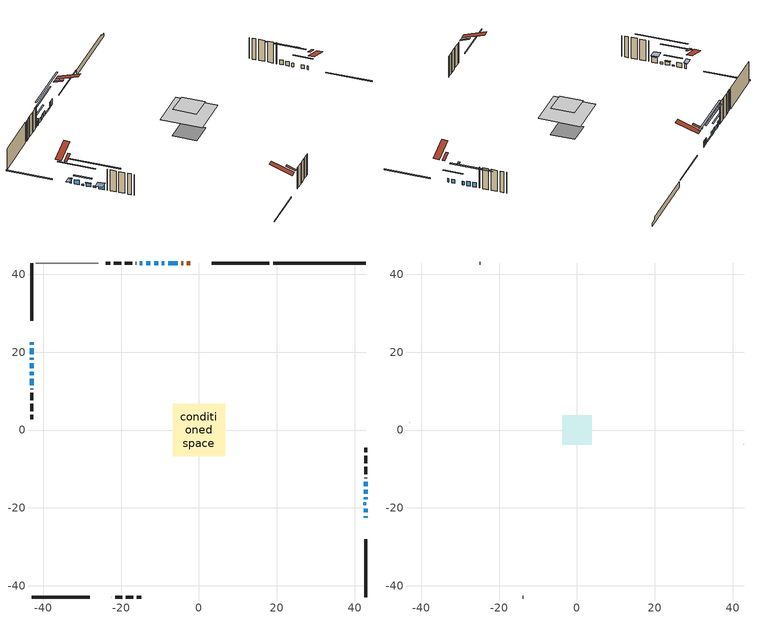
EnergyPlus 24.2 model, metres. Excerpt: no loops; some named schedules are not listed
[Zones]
conditioned space
 floor adiabatic (AdiabaticFloorConstruction): -6.79,-6.79 -6.79,6.79 6.79,6.79 6.79,-6.79 z5.8
 floor foundation (Slab1 construction): -3.95,-3.95 -3.95,3.95 3.95,3.95 3.95,-3.95 z-0.99
 wall outside (RimJoist1 construction): 18.12,42.92 3.3,42.92 / -42.92,-42.92 -28.1,-42.92 / -42.92,42.92 -42.92,28.1 / 42.92,-42.92 42.92,-28.1 z0.92:1.22
 wall outside (AdiabaticWallConstruction 1): -2.22,42.92 -3.12,42.92 / -4.05,42.92 -4.59,42.92 z0.92:2.95
 wall outside (AdiabaticWallConstruction): -42.92,22.58 -42.92,21.97 z0.92:2.45; -42.92,21.04 -42.92,19.52 / 42.92,-16.38 42.92,-15.36 z0.92:2.44; -42.92,18.59 -42.92,18.08 z0.92:1.33; 42.92,-22.58 42.92,-22.12 / 42.92,-17.79 42.92,-17.3 z0.92:2.14; 42.92,-21.19 42.92,-20.2 z0.92:2.19; -42.92,17.15 -42.92,15.85 z0.92:2.06; -5.52,42.92 -7.96,42.92 / -42.92,14.93 -42.92,14.11 z0.92:1.53; -8.89,42.92 -9.6,42.92 / 42.92,-14.43 42.92,-13.31 / -14.53,42.92 -15.24,42.92 z0.92:2.55; -10.53,42.92 -11.55,42.92 z0.92:2.5; -42.92,13.18 -42.92,11.51 z0.92:2.85; -12.47,42.92 -13.6,42.92 z0.92:2.24
 wall outside (Wall1 construction): -16.17,42.92 -16.26,42.92 / -22.58,-42.92 -22.49,-42.92 / -42.92,10.58 -42.92,10.49 / 42.92,-12.38 42.92,-12.29 z0.92:8.24
 wall outside (Wall2 construction): -17.19,42.92 -19.05,42.92 / -21.56,-42.92 -19.7,-42.92 / -42.92,9.56 -42.92,7.7 / 42.92,-11.36 42.92,-9.51 z0.92:8.24
 wall outside (Wall3 construction): -19.98,42.92 -21.88,42.92 / -18.78,-42.92 -16.87,-42.92 / -42.92,6.77 -42.92,4.87 / 42.92,-8.58 42.92,-6.68 z0.92:8.24
 wall outside (Wall4 construction): -22.81,42.92 -23.94,42.92 / -15.94,-42.92 -14.81,-42.92 / -42.92,3.94 -42.92,2.81 / 42.92,-5.75 42.92,-4.62 z0.92:8.24
 wall foundation (FoundationWall1 construction): 19.04,42.92,-0.99 19.04,42.92,0.92 40.53,42.92,0.92 40.53,42.92,0.09 42.92,42.92,0.09 42.92,42.92,-0.99
 wall adiabatic (Wall6 construction): -25.86,42.92 -41.99,42.92 z0.92:8.24
 window (WindowConstruction 11): -42.92,22.58 -42.92,21.97 z0.92:2.44
 window (WindowConstruction 7): -42.92,21.04 -42.92,19.52 z0.92:2.44
 window (WindowConstruction 8): -42.92,18.59 -42.92,18.08 z0.92:1.33
 window (WindowConstruction 13): 42.92,-22.58 42.92,-22.12 z0.92:2.14
 window (WindowConstruction 9): 42.92,-21.19 42.92,-20.2 z0.92:2.19
 window (WindowConstruction 10): -42.92,17.15 -42.92,15.85 z0.92:2.06
 window (WindowConstruction 14): -5.52,42.92 -7.96,42.92 z0.92:1.53
 window (WindowConstruction 15): -42.92,14.93 -42.92,14.11 z0.92:1.53
 window (WindowConstruction 12): 42.92,-17.79 42.92,-17.31 z0.92:2.14
 window (WindowConstruction): 42.92,-16.38 42.92,-15.36 z0.92:2.44
 window (WindowConstruction 1): -8.89,42.92 -9.6,42.92 z0.92:2.54
 window (WindowConstruction 2): -10.53,42.92 -11.55,42.92 z0.92:2.5
 window (WindowConstruction 3): -42.92,13.18 -42.92,11.51 z0.92:2.85
 window (WindowConstruction 4): 42.92,-14.43 42.92,-13.31 z0.92:2.54
 window (WindowConstruction 5): -12.47,42.92 -13.6,42.92 z0.92:2.24
 window (WindowConstruction 6): -14.53,42.92 -15.24,42.92 z0.92:2.54
 door (Door): -2.22,42.92 -3.12,42.92 z0.92:2.95
 door (Door 1): -4.05,42.92 -4.59,42.92 z0.92:2.95
 ceiling adiabatic (AdiabaticFloorConstruction): 6.79,-6.79 6.79,6.79 -6.79,6.79 -6.79,-6.79 z5.8
 roof outside (Roof2 construction): -1.3,42.92,8.24 -1.3,39.9,9.24 -0.5,39.9,9.24 -0.5,42.92,8.24; -23.51,-42.92,8.24 -23.51,-39.9,9.24 -24.3,-39.9,9.24 -24.3,-42.92,8.24; -42.92,23.51,8.24 -39.9,23.51,9.24 -39.9,24.3,9.24 -42.92,24.3,8.24; 42.92,-23.51,8.24 39.9,-23.51,9.24 39.9,-24.3,9.24 42.92,-24.3,8.24
 roof outside (AdiabaticRoofConstruction): 42.92,-18.71,8.23 42.39,-18.71,8.41 42.39,-19.28,8.41 42.92,-19.28,8.23
 skylight (SkylightConstruction): 42.92,-18.72,8.24 42.39,-18.72,8.41 42.39,-19.27,8.41 42.92,-19.27,8.24
attic - vented
 floor to conditioned space (Floor1 construction Reversed): -3.78,-3.78 -3.78,3.78 3.78,3.78 3.78,-3.78 z8.24
 wall outside (Wall5 construction): -24.87,42.92 -24.93,42.92 / -13.88,-42.92 -13.82,-42.92 / -42.92,1.88 -42.92,1.82 / 42.92,-3.69 42.92,-3.62 z0.92:8.24
 roof outside (Roof1 construction): 0.43,42.92,8.24 0.43,35.56,10.69 2.37,35.56,10.69 2.37,42.92,8.24; -25.23,-42.92,8.24 -25.23,-35.56,10.69 -27.17,-35.56,10.69 -27.17,-42.92,8.24; -42.92,25.23,8.24 -35.56,25.23,10.69 -35.56,27.17,10.69 -42.92,27.17,8.24; 42.92,-25.23,8.24 35.56,-25.23,10.69 35.56,-27.17,10.69 42.92,-27.17,8.24
shading: -42.92,21.67 -42.92,22.88 -45.36,22.88 -45.36,21.67 z2.74; -42.92,14.21 -42.92,26.35 -43.33,26.35 -43.33,14.21 z7.75; -42.92,15.36 -42.92,21.31 -43.33,21.31 -43.33,15.36 z4.04; 42.92,-17.48 42.92,-23.91 43.33,-23.91 43.33,-17.48 z4.91; -42.92,15.65 -42.92,17.35 -43.33,17.35 -43.33,15.65 z2.26; -15.96,42.92 2.48,42.92 2.48,43.33 -15.96,43.33 z9.53; -42.92,6.11 -42.92,22.93 -43.33,22.93 -43.33,6.11 z9.53; 42.92,-10.05 42.92,-21.69 43.33,-21.69 43.33,-10.05 z7.75; -14.91,42.92 -3.58,42.92 -3.58,43.33 -14.91,43.33 z7.85; -16.86,42.92 -5.22,42.92 -5.22,43.33 -16.86,43.33 z7.81; -42.92,11.21 -42.92,13.48 -45.36,13.48 -45.36,11.21 z3.15; 42.92,-8 42.92,-19.74 43.33,-19.74 43.33,-8 z7.85; -16.32,42.92 -9.76,42.92 -9.76,43.33 -16.32,43.33 z4.96; -15.44,42.92 -14.33,42.92 -14.33,43.33 -15.44,43.33 z2.75
[Building]
Building 1: Terrain=Suburbs
[Site:Location]
Toronto Intl AP_ON: Latitude {deg}=43.68; Longitude {deg}=-79.63; Time Zone {hr}=-5; Elevation {m}=173; Keep Site Location Information=Yes
[Site:GroundTemperature:Shallow]
4.59119, 2.66285, 2.50842, 3.42352, 7.09712, 10.7536, 13.9236, 15.9317, 16.1023, 14.4691, 11.3799, 7.83558
[Site:WaterMainsTemperature]
Calculation Method=Schedule; Temperature Schedule=mains temperature schedule
[Material] Roughness=Rough; Thermal Absorptance=0.9
Name | Thickness {m} | Conductivity {W/m-K} | Density {kg/m3} | Specific Heat {J/kg-K} | Solar Absorptance | Visible Absorptance
asphalt or fiberglass shingles | 0.00635 | 0.162714 | 1121.4 | 1465.45 | 0.4 | 0.4
asphalt or fiberglass shingles 1 | 0.00635 | 0.162714 | 1121.4 | 1465.45 | 0.7 | 0.7
ceiling loosefill ins | 0.0846667 | 0.0480833 | 16.02 | 1046.75 | 0.7 | 0.7
ceiling stud and cavity | 0.1397 | 0.103981 | 65.682 | 1177.47 | 0.7 | 0.7
concrete 4.0 in. | 0.1016 | 1.803125 | 2242.8 | 837.4 | 0.7 | 0.7
concrete 8.0 in. | 0.2032 | 1.803125 | 2242.8 | 837.4 | 0.7 | 0.7
door material | 0.04445 | 0.053851 | 512.64 | 1214.23 | 0.7 | 0.7
floor covering | 0.0127 | 0.0433444 | 54.468 | 1339.84 | 0.6 | 0.6
floor rigid ins; roof rigid ins 1; wall rigid ins 2 | 0.512978 | 0.029427 | 32.04 | 1214.23 | 0.7 | 0.7
floor stud and cavity | 0.1397 | 1.75129 | 37.0049 | 1207.88 | 0.7 | 0.7
furniture material conditioned space 1 | 0.1524 | 0.115458 | 640.8 | 1214.23 | 0.6 | 0.6
gypsum board | 0.0127 | 0.160291 | 801 | 837.4 | 0.6 | 0.6
osb sheathing 0.5 in. | 0.0127 | 0.115458 | 512.64 | 1214.23 | 0.7 | 0.7
osb sheathing 0.75 in. | 0.01905 | 0.115458 | 512.64 | 1214.23 | 0.7 | 0.7
osb sheathing 2.0 in. | 0.0508 | 0.115458 | 512.64 | 1214.23 | 0.7 | 0.7
rim joist rigid ins; roof rigid ins; wall rigid ins | 0.051816 | 0.029427 | 32.04 | 1214.23 | 0.7 | 0.7
rim joist stud and cavity | 0.0508 | 0.0353303 | 125.044 | 1163.47 | 0.6 | 0.6
roof stud and cavity | 0.2032 | 0.221589 | 78.34581 | 1123.46 | 0.7 | 0.7
roof stud and cavity 1 | 0.18415 | 1.78685 | 37.0049 | 1207.88 | 0.6 | 0.6
wall rigid ins 1 | 0.051816 | 0.029427 | 32.04 | 1214.23 | 0.4 | 0.4
wall stud and cavity | 0.1397 | 0.289564 | 139.0536 | 1170.24 | 0.7 | 0.7
wall stud and cavity 1 | 0.1397 | 0.165635 | 139.0536 | 1170.24 | 0.7 | 0.7
wall stud and cavity 2 | 0.1397 | 0.166679 | 139.0536 | 1170.24 | 0.7 | 0.7
wall stud and cavity 3 | 0.1397 | 0.175919 | 139.0536 | 1170.24 | 0.7 | 0.7
wall stud and cavity 4 | 0.0889 | 6.1454 | 50.32683 | 1063.81 | 0.6 | 0.6
wall stud and cavity 5 | 0.1397 | 0.138815 | 139.0536 | 1170.24 | 0.7 | 0.7
wall stud and cavity 6 | 0.0889 | 0.380278 | 52.3479 | 1209.89 | 0.7 | 0.7
wall stud and cavity 7 | 0.0889 | 0.391764 | 83.0341 | 1211.67 | 0.7 | 0.7
wood siding | 0.0254 | 0.102417 | 544.68 | 1172.36 | 0.4 | 0.4
wood siding 1 | 0.00254 | 0.102417 | 544.68 | 1172.36 | 0.4 | 0.4
wood siding 2; wood siding 3; wood siding 4 | 0.0254 | 0.102417 | 544.68 | 1172.36 | 0.7 | 0.7
[WindowMaterial:SimpleGlazingSystem]
Name | U-Factor {W/m2-K} | Solar Heat Gain Coefficient
SkylightMaterial | 2.5115 | 0.562
WindowMaterial | 3.276206 | 0.6
WindowMaterial 1 | 2.96278 | 0.57
WindowMaterial 10 | 2.961077 | 0.63
WindowMaterial 11 | 2.97584 | 0.61
WindowMaterial 12 | 2.97868 | 0.61
WindowMaterial 13 | 3.04852 | 0.45
WindowMaterial 2 | 2.91963 | 0.67
WindowMaterial 3 | 3.29721 | 0.7
WindowMaterial 4 | 2.963916 | 0.59
WindowMaterial 5 | 3.28813 | 0.57
WindowMaterial 6 | 2.91338 | 0.63
WindowMaterial 7 | 3.29721 | 0.52
WindowMaterial 8 | 2.929848 | 0.66
WindowMaterial 9 | 3.28927 | 0.57
[Construction]
AdiabaticFloorConstruction: floor stud and cavity, floor rigid ins, osb sheathing 0.75 in., floor covering
AdiabaticRoofConstruction: asphalt or fiberglass shingles 1, roof rigid ins 1, osb sheathing 0.75 in., roof stud and cavity 1
AdiabaticWallConstruction: wood siding 3, wall rigid ins 2, wall stud and cavity 6, gypsum board
AdiabaticWallConstruction 1: wood siding 4, wall rigid ins 2, wall stud and cavity 6, gypsum board
Door; Door 1: door material
Floor1 construction Reversed: gypsum board, ceiling stud and cavity, ceiling loosefill ins
FoundationWall1 construction: concrete 8.0 in.
furniture construction conditioned space 1: furniture material conditioned space 1
PartitionWallConstruction: gypsum board, wall stud and cavity 7, gypsum board
RimJoist1 construction: wood siding 2, rim joist rigid ins, osb sheathing 2.0 in., rim joist stud and cavity
Roof1 construction: asphalt or fiberglass shingles
Roof2 construction: asphalt or fiberglass shingles, roof rigid ins, osb sheathing 0.75 in., roof stud and cavity, gypsum board
SkylightConstruction: SkylightMaterial
Slab1 construction: concrete 4.0 in.
Wall1 construction: wood siding, wall rigid ins, osb sheathing 0.5 in., wall stud and cavity, gypsum board
Wall2 construction: wood siding, wall rigid ins, osb sheathing 0.5 in., wall stud and cavity 1, gypsum board
Wall3 construction: wood siding, wall rigid ins, osb sheathing 0.5 in., wall stud and cavity 2, gypsum board
Wall4 construction: wood siding, wall rigid ins, osb sheathing 0.5 in., wall stud and cavity 3, gypsum board
Wall5 construction: wood siding 1, wall stud and cavity 4
Wall6 construction: wall rigid ins 1, osb sheathing 0.5 in., wall stud and cavity 5, gypsum board
WindowConstruction: WindowMaterial
WindowConstruction 1; WindowConstruction 6: WindowMaterial 1
WindowConstruction 10: WindowMaterial 9
WindowConstruction 11: WindowMaterial 10
WindowConstruction 12: WindowMaterial 11
WindowConstruction 13: WindowMaterial 12
WindowConstruction 14; WindowConstruction 15: WindowMaterial 13
WindowConstruction 2: WindowMaterial 2
WindowConstruction 3: WindowMaterial 3
WindowConstruction 4: WindowMaterial 4
WindowConstruction 5: WindowMaterial 5
WindowConstruction 7: WindowMaterial 6
WindowConstruction 8: WindowMaterial 7
WindowConstruction 9: WindowMaterial 8
[Zone] Multiplier=1; Part of Total Floor Area=Yes
Name | Volume {m3}
attic - vented | 22.7287
conditioned space | 646
[Space]
Name | Zone | Volume {m3}
attic - vented 1 | attic - vented | 22.7287
conditioned space 1 | conditioned space | 646
[ZoneInfiltration:EffectiveLeakageArea]
infil attic - vented 1: Zone or Space=attic - vented 1; Schedule=Always On Discrete; Effective Air Leakage Area {cm2}=2361.93; Stack Coefficient=0.000679257; Wind Coefficient=1.76091e-05
[ZoneMixing]
whole house fan mix: Zone or Space=attic - vented; Schedule=Always On Continuous; Design Flow Rate Calculation Method=Flow/Zone; Design Flow Rate {m3/s}=0; Source Zone or Space=conditioned space
[SurfaceProperty:ExposedFoundationPerimeter]
Slab1: Exposed Perimeter Calculation Method=TotalExposedPerimeter; Total Exposed Perimeter {m}=23.875
[InternalMass] Zone or ZoneList=conditioned space; Space or SpaceList=conditioned space 1
Name | Construction | Surface Area {m2}
furniture mass conditioned space 1 | furniture construction conditioned space 1 | 98.6801
partition wall mass | PartitionWallConstruction | 246.7
[Lights]
interior lighting: Zone or ZoneList or Space or SpaceList=conditioned space 1; Schedule=interior lighting schedule; Design Level Calculation Method=LightingLevel; Lighting Level {W}=343.2; Return Air Fraction=0; Fraction Radiant=0.6; Fraction Visible=0.2; Fraction Replaceable=1
[People]
occupants: Zone or ZoneList or Space or SpaceList=conditioned space 1; Number of People Schedule=occupants schedule; Number of People Calculation Method=People; Number of People=3; Fraction Radiant=0.314171; Sensible Heat Fraction=0.56303; Activity Level Schedule=occupants activity schedule; Carbon Dioxide Generation Rate {m3/s-W}=0; Enable ASHRAE 55 Comfort Warnings=No; Mean Radiant Temperature Calculation Type=EnclosureAveraged
[ElectricEquipment] Zone or ZoneList or Space or SpaceList=conditioned space 1; Design Level Calculation Method=EquipmentLevel
Name | Schedule | Design Level {W} | Fraction Latent | Fraction Radiant | Fraction Lost
clothes dryer | clothes dryer schedule | 140.772 | 0.015 | 0.081 | 0.85
clothes washer | clothes washer schedule | 32.1985 | 0.03 | 0.162 | 0.7
cooking range | cooking range schedule | 208.969 | 0.08 | 0.432 | 0.2
dishwasher | dishwasher schedule | 66.8632 | 0.3 | 0.18 | 0.4
fridge | fridge schedule | 72.9452 | 0 | 0.6 | 0
mech vent bath fan 0 | mech vent bath fan 0 schedule | 50.2 | 0 | 0 | 1
mech vent bath fan 1 | mech vent bath fan 1 schedule | 50.2 | 0 | 0 | 1
mech vent house fan | mech vent house fan schedule | 19.9167 | 0 | 0 | 0.5
mech vent house fan cfis | mech vent house fan cfis schedule | 0 | 0 | 0 | 0
mech vent range fan 0 | mech vent range fan 0 schedule | 57 | 0 | 0 | 1
misc plug loads | misc plug loads schedule | 494.7 | 0.045 | 0.513 | 0.1
whole house fan | Always On Discrete | 0 | 0 | 0 | 1
[OtherEquipment] Zone or ZoneList or Space or SpaceList=conditioned space 1; Design Level Calculation Method=EquipmentLevel
Name | Fuel Type | Schedule | Design Level {W} | Fraction Latent | Fraction Radiant | Fraction Lost
clothes dryer 1 | Electricity | clothes dryer schedule | 0 | 0.015 | 0.081 | 0.85
cooking range 1 | Electricity | cooking range schedule | 0 | 0.08 | 0.432 | 0.2
general water use latent | None | general water use schedule | 59.3978 | 1 | 0 | 0
general water use sensible | None | general water use schedule | -58.539 | 0 | 0.6 | 0
mech vent house fan latent load | None | Always On Discrete | 0 | 1 | 0 | 0
mech vent house fan sensible load | None | Always On Discrete | 0 | 0 | 0 | 0
water heater energy adjustment1 | NaturalGas | Always On Discrete | 0.01 | 0 | 0 | 1
[ZoneInfiltration:DesignFlowRate] Zone or ZoneList or Space or SpaceList=conditioned space 1; Schedule=Always On Discrete; Design Flow Rate Calculation Method=Flow/Zone; Design Flow Rate {m3/s}=0
infil flow; natural vent flow; whole house fan flow
[Foundation:Kiva]
Foundation Kiva 1: Initial Indoor Air Temperature {C}=18; Wall Height Above Grade {m}=0.920008; Wall Depth Below Slab {m}=0.2032
[Foundation:Kiva:Settings]
Soil Conductivity {W/m-K}=0.849921; Soil Density {kg/m3}=1842.3; Soil Specific Heat {J/kg-K}=418.7; Ground Solar Absorptivity=0.9; Ground Thermal Absorptivity=0.9; Ground Surface Roughness {m}=0.03; Far-Field Width {m}=40; Deep-Ground Boundary Condition=ZeroFlux; Deep-Ground Depth {m}=40; Minimum Cell Dimension {m}=0.2; Maximum Cell Growth Coefficient=3; Simulation Timestep=Timestep
[Exterior:Lights]
exterior lighting: Schedule=exterior lighting schedule; Design Level {W}=75.6
[Schedule:Constant]
Name | Hourly Value
Always On Continuous; mech vent house fan schedule; mech vent house fan cfis schedule; Always On Discrete | 1
occupants activity schedule | 117.228
fridge schedule | 0
[Schedule:Week:Daily]
interior lighting schedule Week Rule - Jan1-Jan27: interior lighting schedule day, interior lighting schedule day, interior lighting schedule day, interior lighting schedule day, interior lighting schedule day, interior lighting schedule day, interior lighting schedule day, interior lighting schedule default day, interior lighting schedule default day, interior lighting schedule default day, interior lighting schedule default day, interior lighting schedule default day
interior lighting schedule Week Rule - Jan28-Feb3: interior lighting schedule day, interior lighting schedule day, interior lighting schedule day, interior lighting schedule day, interior lighting schedule day 1, interior lighting schedule day 1, interior lighting schedule day 1, interior lighting schedule default day, interior lighting schedule default day, interior lighting schedule default day, interior lighting schedule default day, interior lighting schedule default day
interior lighting schedule Week Rule - Feb4-Feb24: interior lighting schedule day 1, interior lighting schedule day 1, interior lighting schedule day 1, interior lighting schedule day 1, interior lighting schedule day 1, interior lighting schedule day 1, interior lighting schedule day 1, interior lighting schedule default day, interior lighting schedule default day, interior lighting schedule default day, interior lighting schedule default day, interior lighting schedule default day
interior lighting schedule Week Rule - Feb25-Mar3: interior lighting schedule day 1, interior lighting schedule day 1, interior lighting schedule day 1, interior lighting schedule day 1, interior lighting schedule day 2, interior lighting schedule day 2, interior lighting schedule day 2, interior lighting schedule default day, interior lighting schedule default day, interior lighting schedule default day, interior lighting schedule default day, interior lighting schedule default day
interior lighting schedule Week Rule - Mar4-Mar31: interior lighting schedule day 2, interior lighting schedule day 2, interior lighting schedule day 2, interior lighting schedule day 2, interior lighting schedule day 2, interior lighting schedule day 2, interior lighting schedule day 2, interior lighting schedule default day, interior lighting schedule default day, interior lighting schedule default day, interior lighting schedule default day, interior lighting schedule default day
interior lighting schedule Week Rule - Apr1-Apr28: interior lighting schedule day 3, interior lighting schedule day 3, interior lighting schedule day 3, interior lighting schedule day 3, interior lighting schedule day 3, interior lighting schedule day 3, interior lighting schedule day 3, interior lighting schedule default day, interior lighting schedule default day, interior lighting schedule default day, interior lighting schedule default day, interior lighting schedule default day
interior lighting schedule Week Rule - Apr29-May5: interior lighting schedule day 3, interior lighting schedule day 3, interior lighting schedule day 4, interior lighting schedule day 4, interior lighting schedule day 4, interior lighting schedule day 4, interior lighting schedule day 4, interior lighting schedule default day, interior lighting schedule default day, interior lighting schedule default day, interior lighting schedule default day, interior lighting schedule default day
interior lighting schedule Week Rule - May6-May26: interior lighting schedule day 4, interior lighting schedule day 4, interior lighting schedule day 4, interior lighting schedule day 4, interior lighting schedule day 4, interior lighting schedule day 4, interior lighting schedule day 4, interior lighting schedule default day, interior lighting schedule default day, interior lighting schedule default day, interior lighting schedule default day, interior lighting schedule default day
interior lighting schedule Week Rule - May27-Jun2: interior lighting schedule day 4, interior lighting schedule day 4, interior lighting schedule day 4, interior lighting schedule day 4, interior lighting schedule day 4, interior lighting schedule day 5, interior lighting schedule day 5, interior lighting schedule default day, interior lighting schedule default day, interior lighting schedule default day, interior lighting schedule default day, interior lighting schedule default day
interior lighting schedule Week Rule - Jun3-Jun30: interior lighting schedule day 5, interior lighting schedule day 5, interior lighting schedule day 5, interior lighting schedule day 5, interior lighting schedule day 5, interior lighting schedule day 5, interior lighting schedule day 5, interior lighting schedule default day, interior lighting schedule default day, interior lighting schedule default day, interior lighting schedule default day, interior lighting schedule default day
interior lighting schedule Week Rule - Jul1-Jul28: interior lighting schedule day 6, interior lighting schedule day 6, interior lighting schedule day 6, interior lighting schedule day 6, interior lighting schedule day 6, interior lighting schedule day 6, interior lighting schedule day 6, interior lighting schedule default day, interior lighting schedule default day, interior lighting schedule default day, interior lighting schedule default day, interior lighting schedule default day
interior lighting schedule Week Rule - Jul29-Aug4: interior lighting schedule day 6, interior lighting schedule day 6, interior lighting schedule day 6, interior lighting schedule day 7, interior lighting schedule day 7, interior lighting schedule day 7, interior lighting schedule day 7, interior lighting schedule default day, interior lighting schedule default day, interior lighting schedule default day, interior lighting schedule default day, interior lighting schedule default day
interior lighting schedule Week Rule - Aug5-Aug25: interior lighting schedule day 7, interior lighting schedule day 7, interior lighting schedule day 7, interior lighting schedule day 7, interior lighting schedule day 7, interior lighting schedule day 7, interior lighting schedule day 7, interior lighting schedule default day, interior lighting schedule default day, interior lighting schedule default day, interior lighting schedule default day, interior lighting schedule default day
interior lighting schedule Week Rule - Aug26-Sep1: interior lighting schedule day 7, interior lighting schedule day 7, interior lighting schedule day 7, interior lighting schedule day 7, interior lighting schedule day 7, interior lighting schedule day 7, interior lighting schedule day 8, interior lighting schedule default day, interior lighting schedule default day, interior lighting schedule default day, interior lighting schedule default day, interior lighting schedule default day
interior lighting schedule Week Rule - Sep2-Sep29: interior lighting schedule day 8, interior lighting schedule day 8, interior lighting schedule day 8, interior lighting schedule day 8, interior lighting schedule day 8, interior lighting schedule day 8, interior lighting schedule day 8, interior lighting schedule default day, interior lighting schedule default day, interior lighting schedule default day, interior lighting schedule default day, interior lighting schedule default day
interior lighting schedule Week Rule - Sep30-Oct6: interior lighting schedule day 8, interior lighting schedule day 9, interior lighting schedule day 9, interior lighting schedule day 9, interior lighting schedule day 9, interior lighting schedule day 9, interior lighting schedule day 9, interior lighting schedule default day, interior lighting schedule default day, interior lighting schedule default day, interior lighting schedule default day, interior lighting schedule default day
interior lighting schedule Week Rule - Oct7-Oct27: interior lighting schedule day 9, interior lighting schedule day 9, interior lighting schedule day 9, interior lighting schedule day 9, interior lighting schedule day 9, interior lighting schedule day 9, interior lighting schedule day 9, interior lighting schedule default day, interior lighting schedule default day, interior lighting schedule default day, interior lighting schedule default day, interior lighting schedule default day
interior lighting schedule Week Rule - Oct28-Nov3: interior lighting schedule day 9, interior lighting schedule day 9, interior lighting schedule day 9, interior lighting schedule day 9, interior lighting schedule day 10, interior lighting schedule day 10, interior lighting schedule day 10, interior lighting schedule default day, interior lighting schedule default day, interior lighting schedule default day, interior lighting schedule default day, interior lighting schedule default day
interior lighting schedule Week Rule - Nov4-Nov24: interior lighting schedule day 10, interior lighting schedule day 10, interior lighting schedule day 10, interior lighting schedule day 10, interior lighting schedule day 10, interior lighting schedule day 10, interior lighting schedule day 10, interior lighting schedule default day, interior lighting schedule default day, interior lighting schedule default day, interior lighting schedule default day, interior lighting schedule default day
interior lighting schedule Week Rule - Nov25-Dec1: interior lighting schedule day 10, interior lighting schedule day 10, interior lighting schedule day 10, interior lighting schedule day 10, interior lighting schedule day 10, interior lighting schedule day 10, interior lighting schedule day 11, interior lighting schedule default day, interior lighting schedule default day, interior lighting schedule default day, interior lighting schedule default day, interior lighting schedule default day
interior lighting schedule Week Rule - Dec2-Dec31: interior lighting schedule day 11, interior lighting schedule day 11, interior lighting schedule day 11, interior lighting schedule day 11, interior lighting schedule day 11, interior lighting schedule day 11, interior lighting schedule day 11, interior lighting schedule default day, interior lighting schedule default day, interior lighting schedule default day, interior lighting schedule default day, interior lighting schedule default day
occupants schedule Week Rule - Jan1-Dec31: occupants schedule day, occupants schedule day, occupants schedule day, occupants schedule day, occupants schedule day, occupants schedule day, occupants schedule day, occupants schedule default day, occupants schedule default day, occupants schedule default day, occupants schedule default day, occupants schedule default day
clothes dryer schedule Week Rule - Jan1-Dec31: clothes dryer schedule day, clothes dryer schedule day, clothes dryer schedule day, clothes dryer schedule day, clothes dryer schedule day, clothes dryer schedule day, clothes dryer schedule day, clothes dryer schedule default day, clothes dryer schedule default day, clothes dryer schedule default day, clothes dryer schedule default day, clothes dryer schedule default day
clothes washer schedule Week Rule - Jan1-Dec31: clothes washer schedule day, clothes washer schedule day, clothes washer schedule day, clothes washer schedule day, clothes washer schedule day, clothes washer schedule day, clothes washer schedule day, clothes washer schedule default day, clothes washer schedule default day, clothes washer schedule default day, clothes washer schedule default day, clothes washer schedule default day
cooking range schedule Week Rule - Jan1-Dec31: cooking range schedule day, cooking range schedule day, cooking range schedule day, cooking range schedule day, cooking range schedule day, cooking range schedule day, cooking range schedule day, cooking range schedule default day, cooking range schedule default day, cooking range schedule default day, cooking range schedule default day, cooking range schedule default day
dishwasher schedule Week Rule - Jan1-Dec31: dishwasher schedule day, dishwasher schedule day, dishwasher schedule day, dishwasher schedule day, dishwasher schedule day, dishwasher schedule day, dishwasher schedule day, dishwasher schedule default day, dishwasher schedule default day, dishwasher schedule default day, dishwasher schedule default day, dishwasher schedule default day
mech vent bath fan 0 schedule Week Rule - Jan1-Dec31: mech vent bath fan 0 schedule day, mech vent bath fan 0 schedule day, mech vent bath fan 0 schedule day, mech vent bath fan 0 schedule day, mech vent bath fan 0 schedule day, mech vent bath fan 0 schedule day, mech vent bath fan 0 schedule day, mech vent bath fan 0 schedule default day, mech vent bath fan 0 schedule default day, mech vent bath fan 0 schedule default day, mech vent bath fan 0 schedule default day, mech vent bath fan 0 schedule default day
mech vent bath fan 1 schedule Week Rule - Jan1-Dec31: mech vent bath fan 1 schedule day, mech vent bath fan 1 schedule day, mech vent bath fan 1 schedule day, mech vent bath fan 1 schedule day, mech vent bath fan 1 schedule day, mech vent bath fan 1 schedule day, mech vent bath fan 1 schedule day, mech vent bath fan 1 schedule default day, mech vent bath fan 1 schedule default day, mech vent bath fan 1 schedule default day, mech vent bath fan 1 schedule default day, mech vent bath fan 1 schedule default day
mech vent range fan 0 schedule Week Rule - Jan1-Dec31: mech vent range fan 0 schedule day, mech vent range fan 0 schedule day, mech vent range fan 0 schedule day, mech vent range fan 0 schedule day, mech vent range fan 0 schedule day, mech vent range fan 0 schedule day, mech vent range fan 0 schedule day, mech vent range fan 0 schedule default day, mech vent range fan 0 schedule default day, mech vent range fan 0 schedule default day, mech vent range fan 0 schedule default day, mech vent range fan 0 schedule default day
misc plug loads schedule Week Rule - Jan1-Dec31: misc plug loads schedule day, misc plug loads schedule day, misc plug loads schedule day, misc plug loads schedule day, misc plug loads schedule day, misc plug loads schedule day, misc plug loads schedule day, misc plug loads schedule default day, misc plug loads schedule default day, misc plug loads schedule default day, misc plug loads schedule default day, misc plug loads schedule default day
general water use schedule Week Rule - Jan1-Dec31: general water use schedule day, general water use schedule day, general water use schedule day, general water use schedule day, general water use schedule day, general water use schedule day, general water use schedule day, general water use schedule default day, general water use schedule default day, general water use schedule default day, general water use schedule default day, general water use schedule default day
exterior lighting schedule Week Rule - Jan1-Jan27: exterior lighting schedule day, exterior lighting schedule day, exterior lighting schedule day, exterior lighting schedule day, exterior lighting schedule day, exterior lighting schedule day, exterior lighting schedule day, exterior lighting schedule default day, exterior lighting schedule default day, exterior lighting schedule default day, exterior lighting schedule default day, exterior lighting schedule default day
exterior lighting schedule Week Rule - Jan28-Feb3: exterior lighting schedule day, exterior lighting schedule day, exterior lighting schedule day, exterior lighting schedule day, exterior lighting schedule day 1, exterior lighting schedule day 1, exterior lighting schedule day 1, exterior lighting schedule default day, exterior lighting schedule default day, exterior lighting schedule default day, exterior lighting schedule default day, exterior lighting schedule default day
exterior lighting schedule Week Rule - Feb4-Feb24: exterior lighting schedule day 1, exterior lighting schedule day 1, exterior lighting schedule day 1, exterior lighting schedule day 1, exterior lighting schedule day 1, exterior lighting schedule day 1, exterior lighting schedule day 1, exterior lighting schedule default day, exterior lighting schedule default day, exterior lighting schedule default day, exterior lighting schedule default day, exterior lighting schedule default day
exterior lighting schedule Week Rule - Feb25-Mar3: exterior lighting schedule day 1, exterior lighting schedule day 1, exterior lighting schedule day 1, exterior lighting schedule day 1, exterior lighting schedule day 2, exterior lighting schedule day 2, exterior lighting schedule day 2, exterior lighting schedule default day, exterior lighting schedule default day, exterior lighting schedule default day, exterior lighting schedule default day, exterior lighting schedule default day
exterior lighting schedule Week Rule - Mar4-Mar31: exterior lighting schedule day 2, exterior lighting schedule day 2, exterior lighting schedule day 2, exterior lighting schedule day 2, exterior lighting schedule day 2, exterior lighting schedule day 2, exterior lighting schedule day 2, exterior lighting schedule default day, exterior lighting schedule default day, exterior lighting schedule default day, exterior lighting schedule default day, exterior lighting schedule default day
exterior lighting schedule Week Rule - Apr1-Apr28: exterior lighting schedule day 3, exterior lighting schedule day 3, exterior lighting schedule day 3, exterior lighting schedule day 3, exterior lighting schedule day 3, exterior lighting schedule day 3, exterior lighting schedule day 3, exterior lighting schedule default day, exterior lighting schedule default day, exterior lighting schedule default day, exterior lighting schedule default day, exterior lighting schedule default day
exterior lighting schedule Week Rule - Apr29-May5: exterior lighting schedule day 3, exterior lighting schedule day 3, exterior lighting schedule day 4, exterior lighting schedule day 4, exterior lighting schedule day 4, exterior lighting schedule day 4, exterior lighting schedule day 4, exterior lighting schedule default day, exterior lighting schedule default day, exterior lighting schedule default day, exterior lighting schedule default day, exterior lighting schedule default day
[Schedule:Year]
interior lighting schedule: interior lighting schedule Week Rule - Jan1-Jan27, 1, 1, 1, 27, interior lighting schedule Week Rule - Jan28-Feb3, 1, 28, 2, 3, interior lighting schedule Week Rule - Feb4-Feb24, 2, 4, 2, 24, interior lighting schedule Week Rule - Feb25-Mar3, 2, 25, 3, 3, interior lighting schedule Week Rule - Mar4-Mar31, 3, 4, 3, 31, interior lighting schedule Week Rule - Apr1-Apr28, 4, 1, 4, 28, interior lighting schedule Week Rule - Apr29-May5, 4, 29, 5, 5, interior lighting schedule Week Rule - May6-May26, 5, 6, 5, 26, interior lighting schedule Week Rule - May27-Jun2, 5, 27, 6, 2, interior lighting schedule Week Rule - Jun3-Jun30, 6, 3, 6, 30, interior lighting schedule Week Rule - Jul1-Jul28, 7, 1, 7, 28, interior lighting schedule Week Rule - Jul29-Aug4, 7, 29, 8, 4, interior lighting schedule Week Rule - Aug5-Aug25, 8, 5, 8, 25, interior lighting schedule Week Rule - Aug26-Sep1, 8, 26, 9, 1, interior lighting schedule Week Rule - Sep2-Sep29, 9, 2, 9, 29, interior lighting schedule Week Rule - Sep30-Oct6, 9, 30, 10, 6, interior lighting schedule Week Rule - Oct7-Oct27, 10, 7, 10, 27, interior lighting schedule Week Rule - Oct28-Nov3, 10, 28, 11, 3, interior lighting schedule Week Rule - Nov4-Nov24, 11, 4, 11, 24, interior lighting schedule Week Rule - Nov25-Dec1, 11, 25, 12, 1, interior lighting schedule Week Rule - Dec2-Dec31, 12, 2, 12, 31
occupants schedule: occupants schedule Week Rule - Jan1-Dec31, 1, 1, 12, 31
clothes dryer schedule: clothes dryer schedule Week Rule - Jan1-Dec31, 1, 1, 12, 31
clothes washer schedule: clothes washer schedule Week Rule - Jan1-Dec31, 1, 1, 12, 31
cooking range schedule: cooking range schedule Week Rule - Jan1-Dec31, 1, 1, 12, 31
dishwasher schedule: dishwasher schedule Week Rule - Jan1-Dec31, 1, 1, 12, 31
mech vent bath fan 0 schedule: mech vent bath fan 0 schedule Week Rule - Jan1-Dec31, 1, 1, 12, 31
mech vent bath fan 1 schedule: mech vent bath fan 1 schedule Week Rule - Jan1-Dec31, 1, 1, 12, 31
mech vent range fan 0 schedule: mech vent range fan 0 schedule Week Rule - Jan1-Dec31, 1, 1, 12, 31
misc plug loads schedule: misc plug loads schedule Week Rule - Jan1-Dec31, 1, 1, 12, 31
general water use schedule: general water use schedule Week Rule - Jan1-Dec31, 1, 1, 12, 31
exterior lighting schedule: exterior lighting schedule Week Rule - Jan1-Jan27, 1, 1, 1, 27, exterior lighting schedule Week Rule - Jan28-Feb3, 1, 28, 2, 3, exterior lighting schedule Week Rule - Feb4-Feb24, 2, 4, 2, 24, exterior lighting schedule Week Rule - Feb25-Mar3, 2, 25, 3, 3, exterior lighting schedule Week Rule - Mar4-Mar31, 3, 4, 3, 31, exterior lighting schedule Week Rule - Apr1-Apr28, 4, 1, 4, 28, exterior lighting schedule Week Rule - Apr29-May5, 4, 29, 5, 5, exterior lighting schedule Week Rule - May6-May26, 5, 6, 5, 26, exterior lighting schedule Week Rule - May27-Jun2, 5, 27, 6, 2, exterior lighting schedule Week Rule - Jun3-Jun30, 6, 3, 6, 30, exterior lighting schedule Week Rule - Jul1-Jul28, 7, 1, 7, 28, exterior lighting schedule Week Rule - Jul29-Aug4, 7, 29, 8, 4, exterior lighting schedule Week Rule - Aug5-Aug25, 8, 5, 8, 25, exterior lighting schedule Week Rule - Aug26-Sep1, 8, 26, 9, 1, exterior lighting schedule Week Rule - Sep2-Sep29, 9, 2, 9, 29, exterior lighting schedule Week Rule - Sep30-Oct6, 9, 30, 10, 6, exterior lighting schedule Week Rule - Oct7-Oct27, 10, 7, 10, 27, exterior lighting schedule Week Rule - Oct28-Nov3, 10, 28, 11, 3, exterior lighting schedule Week Rule - Nov4-Nov24, 11, 4, 11, 24, exterior lighting schedule Week Rule - Nov25-Dec1, 11, 25, 12, 1, exterior lighting schedule Week Rule - Dec2-Dec31, 12, 2, 12, 31
[Schedule:Compact]
mains temperature schedule: Through: 01/01, For: AllDays, Until: 24:00, 8.43722, Through: 01/02, For: AllDays, Until: 24:00, 8.37111, Through: 01/03, For: AllDays, Until: 24:00, 8.30611, Through: 01/04, For: AllDays, Until: 24:00, 8.24222, Through: 01/05, For: AllDays, Until: 24:00, 8.17944, Through: 01/06, For: AllDays, Until: 24:00, 8.11833, Through: 01/07, For: AllDays, Until: 24:00, 8.05833, Through: 01/08, For: AllDays, Until: 24:00, 7.99944, Through: 01/09, For: AllDays, Until: 24:00, 7.94222, Through: 01/10, For: AllDays, Until: 24:00, 7.88611, Through: 01/11, For: AllDays, Until: 24:00, 7.83167, Through: 01/12, For: AllDays, Until: 24:00, 7.77833, Through: 01/13, For: AllDays, Until: 24:00, 7.72611, Through: 01/14, For: AllDays, Until: 24:00, 7.67556, Through: 01/15, For: AllDays, Until: 24:00, 7.62667, Through: 01/16, For: AllDays, Until: 24:00, 7.57889, Through: 01/17, For: AllDays, Until: 24:00, 7.53278, Through: 01/18, For: AllDays, Until: 24:00, 7.48778, Through: 01/19, For: AllDays, Until: 24:00, 7.44444, Through: 01/20, For: AllDays, Until: 24:00, 7.40278, Through: 01/21, For: AllDays, Until: 24:00, 7.36278, Through: 01/22, For: AllDays, Until: 24:00, 7.32389, Through: 01/23, For: AllDays, Until: 24:00, 7.28667, Through: 01/24, For: AllDays, Until: 24:00, 7.25056, Through: 01/25, For: AllDays, Until: 24:00, 7.21667, Through: 01/26, For: AllDays, Until: 24:00, 7.18389, Through: 01/27, For: AllDays, Until: 24:00, 7.15278, Through: 01/28, For: AllDays, Until: 24:00, 7.12333, Through: 01/29, For: AllDays, Until: 24:00, 7.09556, Through: 01/30, For: AllDays, Until: 24:00, 7.06944, Through: 01/31, For: AllDays, Until: 24:00, 7.04444, Through: 02/01, For: AllDays, Until: 24:00, 7.02167, Through: 02/02, For: AllDays, Until: 24:00, 7, Through: 02/03, For: AllDays, Until: 24:00, 6.98, Through: 02/04, For: AllDays, Until: 24:00, 6.96222, Through: 02/05, For: AllDays, Until: 24:00, 6.94556, Through: 02/06, For: AllDays, Until: 24:00, 6.93056, Through: 02/07, For: AllDays, Until: 24:00, 6.91722, Through: 02/08, For: AllDays, Until: 24:00, 6.90556, Through: 02/09, For: AllDays, Until: 24:00, 6.89556, Through: 02/10, For: AllDays, Until: 24:00, 6.88722, Through: 02/11, For: AllDays, Until: 24:00, 6.88056, Through: 02/12, For: AllDays, Until: 24:00, 6.875, Through: 02/13, For: AllDays, Until: 24:00, 6.87167, Through: 02/14, For: AllDays, Until: 24:00, 6.87, Through: 02/15, For: AllDays, Until: 24:00, 6.87, Through: 02/16, For: AllDays, Until: 24:00, 6.87167, Through: 02/17, For: AllDays, Until: 24:00, 6.875, Through: 02/18, For: AllDays, Until: 24:00, 6.88, Through: 02/19, For: AllDays, Until: 24:00, 6.88611, Through: 02/20, For: AllDays, Until: 24:00, 6.89444, Through: 02/21, For: AllDays, Until: 24:00, 6.90444, Through: 02/22, For: AllDays, Until: 24:00, 6.91611, Through: 02/23, For: AllDays, Until: 24:00, 6.92889, Through: 02/24, For: AllDays, Until: 24:00, 6.94389, Through: 02/25, For: AllDays, Until: 24:00, 6.96056, Through: 02/26, For: AllDays, Until: 24:00, 6.97833, Through: 02/27, For: AllDays, Until: 24:00, 6.99833, Through: 02/28, For: AllDays, Until: 24:00, 7.01944, Through: 03/01, For: AllDays, Until: 24:00, 7.04222, Through: 03/02, For: AllDays, Until: 24:00, 7.06667, Through: 03/03, For: AllDays, Until: 24:00, 7.09278, Through: 03/04, For: AllDays, Until: 24:00, 7.12056, Through: 03/05, For: AllDays, Until: 24:00, 7.15, Through: 03/06, For: AllDays, Until: 24:00, 7.18111, Through: 03/07, For: AllDays, Until: 24:00, 7.21333, Through: 03/08, For: AllDays, Until: 24:00, 7.24722, Through: 03/09, For: AllDays, Until: 24:00, 7.28278, Through: 03/10, For: AllDays, Until: 24:00, 7.32, Through: 03/11, For: AllDays, Until: 24:00, 7.35889, Through: 03/12, For: AllDays, Until: 24:00, 7.39889, Through: 03/13, For: AllDays, Until: 24:00, 7.44056, Through: 03/14, For: AllDays, Until: 24:00, 7.48389, Through: 03/15, For: AllDays, Until: 24:00, 7.52833, Through: 03/16, For: AllDays, Until: 24:00, 7.57444, Through: 03/17, For: AllDays, Until: 24:00, 7.62222, Through: 03/18, For: AllDays, Until: 24:00, 7.67111, Through: 03/19, For: AllDays, Until: 24:00, 7.72111, Through: 03/20, For: AllDays, Until: 24:00, 7.77333, Through: 03/21, For: AllDays, Until: 24:00, 7.82611, Through: 03/22, For: AllDays, Until: 24:00, 7.88111, Through: 03/23, For: AllDays, Until: 24:00, 7.93667, Through: 03/24, For: AllDays, Until: 24:00, 7.99389, Through: 03/25, For: AllDays, Until: 24:00, 8.05278, Through: 03/26, For: AllDays, Until: 24:00, 8.11278, Through: 03/27, For: AllDays, Until: 24:00, 8.17389, Through: 03/28, For: AllDays, Until: 24:00, 8.23611, Through: 03/29, For: AllDays, Until: 24:00, 8.3, Through: 03/30, For: AllDays, Until: 24:00, 8.365, Through: 03/31, For: AllDays, Until: 24:00, 8.43111, Through: 04/01, For: AllDays, Until: 24:00, 8.49833, Through: 04/02, For: AllDays, Until: 24:00, 8.56722, Through: 04/03, For: AllDays, Until: 24:00, 8.63667, Through: 04/04, For: AllDays, Until: 24:00, 8.70778, Through: 04/05, For: AllDays, Until: 24:00, 8.77944, Through: 04/06, For: AllDays, Until: 24:00, 8.85278, Through: 04/07, For: AllDays, Until: 24:00, 8.92667, Through: 04/08, For: AllDays, Until: 24:00, 9.00222, Through: 04/09, For: AllDays, Until: 24:00, 9.07833, Through: 04/10, For: AllDays, Until: 24:00, 9.15556, Through: 04/11, For: AllDays, Until: 24:00, 9.23389, Through: 04/12, For: AllDays, Until: 24:00, 9.31278, Through: 04/13, For: AllDays, Until: 24:00, 9.39278, Through: 04/14, For: AllDays, Until: 24:00, 9.47389, Through: 04/15, For: AllDays, Until: 24:00, 9.55611, Through: 04/16, For: AllDays, Until: 24:00, 9.63833, Through: 04/17, For: AllDays, Until: 24:00, 9.72222, Through: 04/18, For: AllDays, Until: 24:00, 9.80667, Through: 04/19, For: AllDays, Until: 24:00, 9.89167, Through: 04/20, For: AllDays, Until: 24:00, 9.97778, Through: 04/21, For: AllDays, Until: 24:00, 10.0644, Through: 04/22, For: AllDays, Until: 24:00, 10.1517, Through: 04/23, For: AllDays, Until: 24:00, 10.24, Through: 04/24, For: AllDays, Until: 24:00, 10.3289, Through: 04/25, For: AllDays, Until: 24:00, 10.4183, Through: 04/26, For: AllDays, Until: 24:00, 10.5083, Through: 04/27, For: AllDays, Until: 24:00, 10.5989, Through: 04/28, For: AllDays, Until: 24:00, 10.69, Through: 04/29, For: AllDays, Until: 24:00, 10.7817, Through: 04/30, For: AllDays, Until: 24:00, 10.8739, Through: 05/01, For: AllDays, Until: 24:00, 10.9667, Through: 05/02, For: AllDays, Until: 24:00, 11.0594, Through: 05/03, For: AllDays, Until: 24:00, 11.1533, Through: 05/04, For: AllDays, Until: 24:00, 11.2472, Through: 05/05, For: AllDays, Until: 24:00, 11.3411, Through: 05/06, For: AllDays, Until: 24:00, 11.4361, Through: 05/07, For: AllDays, Until: 24:00, 11.5306, Through: 05/08, For: AllDays, Until: 24:00, 11.6261, Through: 05/09, For: AllDays, Until: 24:00, 11.7217, Through: 05/10, For: AllDays, Until: 24:00, 11.8172, Through: 05/11, For: AllDays, Until: 24:00, 11.9128, Through: 05/12, For: AllDays, Until: 24:00, 12.0089, Through: 05/13, For: AllDays, Until: 24:00, 12.105, Through: 05/14, For: AllDays, Until: 24:00, 12.2017, Through: 05/15, For: AllDays, Until: 24:00, 12.2978, Through: 05/16, For: AllDays, Until: 24:00, 12.3944, Through: 05/17, For: AllDays, Until: 24:00, 12.4906, Through: 05/18, For: AllDays, Until: 24:00, 12.5872, Through: 05/19, For: AllDays, Until: 24:00, 12.6833, Through: 05/20, For: AllDays, Until: 24:00, 12.78, Through: 05/21, For: AllDays, Until: 24:00, 12.8761, Through: 05/22, For: AllDays, Until: 24:00, 12.9722, Through: 05/23, For: AllDays, Until: 24:00, 13.0683, Through: 05/24, For: AllDays, Until: 24:00, 13.1639, Through: 05/25, For: AllDays, Until: 24:00, 13.2594, Through: 05/26, For: AllDays, Until: 24:00, 13.355, Through: 05/27, For: AllDays, Until: 24:00, 13.45, Through: 05/28, For: AllDays, Until: 24:00, 13.545, Through: 05/29, For: AllDays, Until: 24:00, 13.6394, Through: 05/30, For: AllDays, Until: 24:00, 13.7333, Through: 05/31, For: AllDays, Until: 24:00, 13.8272, Through: 06/01, For: AllDays, Until: 24:00, 13.9206, Through: 06/02, For: AllDays, Until: 24:00, 14.0139, Through: 06/03, For: AllDays, Until: 24:00, 14.1061, Through: 06/04, For: AllDays, Until: 24:00, 14.1983, Through: 06/05, For: AllDays, Until: 24:00, 14.2894, Through: 06/06, For: AllDays, Until: 24:00, 14.3806, Through: 06/07, For: AllDays, Until: 24:00, 14.4711, Through: 06/08, For: AllDays, Until: 24:00, 14.5606, Through: 06/09, For: AllDays, Until: 24:00, 14.65, Through: 06/10, For: AllDays, Until: 24:00, 14.7383, Through: 06/11, For: AllDays, Until: 24:00, 14.8267, Through: 06/12, For: AllDays, Until: 24:00, 14.9133, Through: 06/13, For: AllDays, Until: 24:00, 15, Through: 06/14, For: AllDays, Until: 24:00, 15.0856, Through: 06/15, For: AllDays, Until: 24:00, 15.1706, Through: 06/16, For: AllDays, Until: 24:00, 15.255, Through: 06/17, For: AllDays, Until: 24:00, 15.3383, Through: 06/18, For: AllDays, Until: 24:00, 15.4206, Through: 06/19, For: AllDays, Until: 24:00, 15.5022, Through: 06/20, For: AllDays, Until: 24:00, 15.5828, Through: 06/21, For: AllDays, Until: 24:00, 15.6628, Through: 06/22, For: AllDays, Until: 24:00, 15.7417, Through: 06/23, For: AllDays, Until: 24:00, 15.8194, Through: 06/24, For: AllDays, Until: 24:00, 15.8961, Through: 06/25, For: AllDays, Until: 24:00, 15.9722, Through: 06/26, For: AllDays, Until: 24:00, 16.0467, Through: 06/27, For: AllDays, Until: 24:00, 16.1206, Through: 06/28, For: AllDays, Until: 24:00, 16.1933, Through: 06/29, For: AllDays, Until: 24:00, 16.265, Through: 06/30, For: AllDays, Until: 24:00, 16.3356, Through: 07/01, For: AllDays, Until: 24:00, 16.4044, Through: 07/02, For: AllDays, Until: 24:00, 16.4728, Through: 07/03, For: AllDays, Until: 24:00, 16.54, Through: 07/04, For: AllDays, Until: 24:00, 16.6056, Through: 07/05, For: AllDays, Until: 24:00, 16.67, Through: 07/06, For: AllDays, Until: 24:00, 16.7333, Through: 07/07, For: AllDays, Until: 24:00, 16.7956, Through: 07/08, For: AllDays, Until: 24:00, 16.8561, Through: 07/09, For: AllDays, Until: 24:00, 16.9156, Through: 07/10, For: AllDays, Until: 24:00, 16.9739, Through: 07/11, For: AllDays, Until: 24:00, 17.0306, Through: 07/12, For: AllDays, Until: 24:00, 17.0861, Through: 07/13, For: AllDays, Until: 24:00, 17.14, Through: 07/14, For: AllDays, Until: 24:00, 17.1928, Through: 07/15, For: AllDays, Until: 24:00, 17.2439, Through: 07/16, For: AllDays, Until: 24:00, 17.2939, Through: 07/17, For: AllDays, Until: 24:00, 17.3422, Through: 07/18, For: AllDays, Until: 24:00, 17.3894, Through: 07/19, For: AllDays, Until: 24:00, 17.435, Through: 07/20, For: AllDays, Until: 24:00, 17.4794, Through: 07/21, For: AllDays, Until: 24:00, 17.5217, Through: 07/22, For: AllDays, Until: 24:00, 17.5628, Through: 07/23, For: AllDays, Until: 24:00, 17.6028, Through: 07/24, For: AllDays, Until: 24:00, 17.6406, Through: 07/25, For: AllDays, Until: 24:00, 17.6772, Through: 07/26, For: AllDays, Until: 24:00, 17.7122, Through: 07/27, For: AllDays, Until: 24:00, 17.7456, Through: 07/28, For: AllDays, Until: 24:00, 17.7778, Through: 07/29, For: AllDays, Until: 24:00, 17.8078, Through: 07/30, For: AllDays, Until: 24:00, 17.8367, Through: 07/31, For: AllDays, Until: 24:00, 17.8639, Through: 08/01, For: AllDays, Until: 24:00, 17.8894, Through: 08/02, For: AllDays, Until: 24:00, 17.9133, Through: 08/03, For: AllDays, Until: 24:00, 17.9361, Through: 08/04, For: AllDays, Until: 24:00, 17.9567, Through: 08/05, For: AllDays, Until: 24:00, 17.9756, Through: 08/06, For: AllDays, Until: 24:00, 17.9933, Through: 08/07, For: AllDays, Until: 24:00, 18.0089, Through: 08/08, For: AllDays, Until: 24:00, 18.0233, Through: 08/09, For: AllDays, Until: 24:00, 18.0361, Through: 08/10, For: AllDays, Until: 24:00, 18.0467, Through: 08/11, For: AllDays, Until: 24:00, 18.0561, Through: 08/12, For: AllDays, Until: 24:00, 18.0639, Through: 08/13, For: AllDays, Until: 24:00, 18.07, Through: 08/14, For: AllDays, Until: 24:00, 18.0739, Through: 08/15, For: AllDays, Until: 24:00, 18.0767, Through: 08/16, For: AllDays, Until: 24:00, 18.0778, Through: 08/17, For: AllDays, Until: 24:00, 18.0772, Through: 08/18, For: AllDays, Until: 24:00, 18.075, Through: 08/19, For: AllDays, Until: 24:00, 18.0706, Through: 08/20, For: AllDays, Until: 24:00, 18.065, Through: 08/21, For: AllDays, Until: 24:00, 18.0578, Through: 08/22, For: AllDays, Until: 24:00, 18.0489, Through: 08/23, For: AllDays, Until: 24:00, 18.0383, Through: 08/24, For: AllDays, Until: 24:00, 18.0261, Through: 08/25, For: AllDays, Until: 24:00, 18.0122, Through: 08/26, For: AllDays, Until: 24:00, 17.9967, Through: 08/27, For: AllDays, Until: 24:00, 17.9794, Through: 08/28, For: AllDays, Until: 24:00, 17.9606, Through: 08/29, For: AllDays, Until: 24:00, 17.9406, Through: 08/30, For: AllDays, Until: 24:00, 17.9183, Through: 08/31, For: AllDays, Until: 24:00, 17.8944, Through: 09/01, For: AllDays, Until: 24:00, 17.8694, Through: 09/02, For: AllDays, Until: 24:00, 17.8428, Through: 09/03, For: AllDays, Until: 24:00, 17.8139, Through: 09/04, For: AllDays, Until: 24:00, 17.7839, Through: 09/05, For: AllDays, Until: 24:00, 17.7522, Through: 09/06, For: AllDays, Until: 24:00, 17.7194, Through: 09/07, For: AllDays, Until: 24:00, 17.6844, Through: 09/08, For: AllDays, Until: 24:00, 17.6483, Through: 09/09, For: AllDays, Until: 24:00, 17.6106, Through: 09/10, For: AllDays, Until: 24:00, 17.5711, Through: 09/11, For: AllDays, Until: 24:00, 17.5306, Through: 09/12, For: AllDays, Until: 24:00, 17.4883, Through: 09/13, For: AllDays, Until: 24:00, 17.4444, Through: 09/14, For: AllDays, Until: 24:00, 17.3989, Through: 09/15, For: AllDays, Until: 24:00, 17.3522, Through: 09/16, For: AllDays, Until: 24:00, 17.3039, Through: 09/17, For: AllDays, Until: 24:00, 17.2544, Through: 09/18, For: AllDays, Until: 24:00, 17.2033, Through: 09/19, For: AllDays, Until: 24:00, 17.1511, Through: 09/20, For: AllDays, Until: 24:00, 17.0972, Through: 09/21, For: AllDays, Until: 24:00, 17.0422, Through: 09/22, For: AllDays, Until: 24:00, 16.9856, Through: 09/23, For: AllDays, Until: 24:00, 16.9278, Through: 09/24, For: AllDays, Until: 24:00, 16.8683, Through: 09/25, For: AllDays, Until: 24:00, 16.8078, Through: 09/26, For: AllDays, Until: 24:00, 16.7461, Through: 09/27, For: AllDays, Until: 24:00, 16.6833, Through: 09/28, For: AllDays, Until: 24:00, 16.6189, Through: 09/29, For: AllDays, Until: 24:00, 16.5533, Through: 09/30, For: AllDays, Until: 24:00, 16.4867, Through: 10/01, For: AllDays, Until: 24:00, 16.4189, Through: 10/02, For: AllDays, Until: 24:00, 16.3494, Through: 10/03, For: AllDays, Until: 24:00, 16.2794, Through: 10/04, For: AllDays, Until: 24:00, 16.2083, Through: 10/05, For: AllDays, Until: 24:00, 16.1356, Through: 10/06, For: AllDays, Until: 24:00, 16.0622, Through: 10/07, For: AllDays, Until: 24:00, 15.9878, Through: 10/08, For: AllDays, Until: 24:00, 15.9117, Through: 10/09, For: AllDays, Until: 24:00, 15.835, Through: 10/10, For: AllDays, Until: 24:00, 15.7578, Through: 10/11, For: AllDays, Until: 24:00, 15.6789, Through: 10/12, For: AllDays, Until: 24:00, 15.5994, Through: 10/13, For: AllDays, Until: 24:00, 15.5189, Through: 10/14, For: AllDays, Until: 24:00, 15.4372, Through: 10/15, For: AllDays, Until: 24:00, 15.355, Through: 10/16, For: AllDays, Until: 24:00, 15.2722, Through: 10/17, For: AllDays, Until: 24:00, 15.1878, Through: 10/18, For: AllDays, Until: 24:00, 15.1033, Through: 10/19, For: AllDays, Until: 24:00, 15.0178, Through: 10/20, For: AllDays, Until: 24:00, 14.9317, Through: 10/21, For: AllDays, Until: 24:00, 14.8444, Through: 10/22, For: AllDays, Until: 24:00, 14.7567, Through: 10/23, For: AllDays, Until: 24:00, 14.6683, Through: 10/24, For: AllDays, Until: 24:00, 14.5794, Through: 10/25, For: AllDays, Until: 24:00, 14.4894, Through: 10/26, For: AllDays, Until: 24:00, 14.3994, Through: 10/27, For: AllDays, Until: 24:00, 14.3083, Through: 10/28, For: AllDays, Until: 24:00, 14.2172, Through: 10/29, For: AllDays, Until: 24:00, 14.125, Through: 10/30, For: AllDays, Until: 24:00, 14.0328, Through: 10/31, For: AllDays, Until: 24:00, 13.94, Through: 11/01, For: AllDays, Until: 24:00, 13.8467, Through: 11/02, For: AllDays, Until: 24:00, 13.7528, Through: 11/03, For: AllDays, Until: 24:00, 13.6589, Through: 11/04, For: AllDays, Until: 24:00, 13.5644, Through: 11/05, For: AllDays, Until: 24:00, 13.4694, Through: 11/06, For: AllDays, Until: 24:00, 13.3744, Through: 11/07, For: AllDays, Until: 24:00, 13.2794, Through: 11/08, For: AllDays, Until: 24:00, 13.1839, Through: 11/09, For: AllDays, Until: 24:00, 13.0878, Through: 11/10, For: AllDays, Until: 24:00, 12.9922, Through: 11/11, For: AllDays, Until: 24:00, 12.8961, Through: 11/12, For: AllDays, Until: 24:00, 12.7994, Through: 11/13, For: AllDays, Until: 24:00, 12.7033, Through: 11/14, For: AllDays, Until: 24:00, 12.6072, Through: 11/15, For: AllDays, Until: 24:00, 12.5106, Through: 11/16, For: AllDays, Until: 24:00, 12.4139, Through: 11/17, For: AllDays, Until: 24:00, 12.3178, Through: 11/18, For: AllDays, Until: 24:00, 12.2211, Through: 11/19, For: AllDays, Until: 24:00, 12.125, Through: 11/20, For: AllDays, Until: 24:00, 12.0289, Through: 11/21, For: AllDays, Until: 24:00, 11.9328, Through: 11/22, For: AllDays, Until: 24:00, 11.8367, Through: 11/23, For: AllDays, Until: 24:00, 11.7411, Through: 11/24, For: AllDays, Until: 24:00, 11.6456, Through: 11/25, For: AllDays, Until: 24:00, 11.5506, Through: 11/26, For: AllDays, Until: 24:00, 11.4556, Through: 11/27, For: AllDays, Until: 24:00, 11.3606, Through: 11/28, For: AllDays, Until: 24:00, 11.2667, Through: 11/29, For: AllDays, Until: 24:00, 11.1722, Through: 11/30, For: AllDays, Until: 24:00, 11.0789, Through: 12/01, For: AllDays, Until: 24:00, 10.9856, Through: 12/02, For: AllDays, Until: 24:00, 10.8928, Through: 12/03, For: AllDays, Until: 24:00, 10.8006, Through: 12/04, For: AllDays, Until: 24:00, 10.7089, Through: 12/05, For: AllDays, Until: 24:00, 10.6178, Through: 12/06, For: AllDays, Until: 24:00, 10.5267, Through: 12/07, For: AllDays, Until: 24:00, 10.4367, Through: 12/08, For: AllDays, Until: 24:00, 10.3472, Through: 12/09, For: AllDays, Until: 24:00, 10.2583, Through: 12/10, For: AllDays, Until: 24:00, 10.17, Through: 12/11, For: AllDays, Until: 24:00, 10.0822, Through: 12/12, For: AllDays, Until: 24:00, 9.99556, Through: 12/13, For: AllDays, Until: 24:00, 9.90944, Through: 12/14, For: AllDays, Until: 24:00, 9.82389, Through: 12/15, For: AllDays, Until: 24:00, 9.73944, Through: 12/16, For: AllDays, Until: 24:00, 9.65556, Through: 12/17, For: AllDays, Until: 24:00, 9.57278, Through: 12/18, For: AllDays, Until: 24:00, 9.49056, Through: 12/19, For: AllDays, Until: 24:00, 9.40944, Through: 12/20, For: AllDays, Until: 24:00, 9.32944, Through: 12/21, For: AllDays, Until: 24:00, 9.25, Through: 12/22, For: AllDays, Until: 24:00, 9.17167, Through: 12/23, For: AllDays, Until: 24:00, 9.09389, Through: 12/24, For: AllDays, Until: 24:00, 9.01778, Through: 12/25, For: AllDays, Until: 24:00, 8.94222, Through: 12/26, For: AllDays, Until: 24:00, 8.86778, Through: 12/27, For: AllDays, Until: 24:00, 8.79444, Through: 12/28, For: AllDays, Until: 24:00, 8.72222, Through: 12/29, For: AllDays, Until: 24:00, 8.65111, Through: 12/30, For: AllDays, Until: 24:00, 8.58167, Through: 12/31, For: AllDays, Until: 24:00, 8.51278
